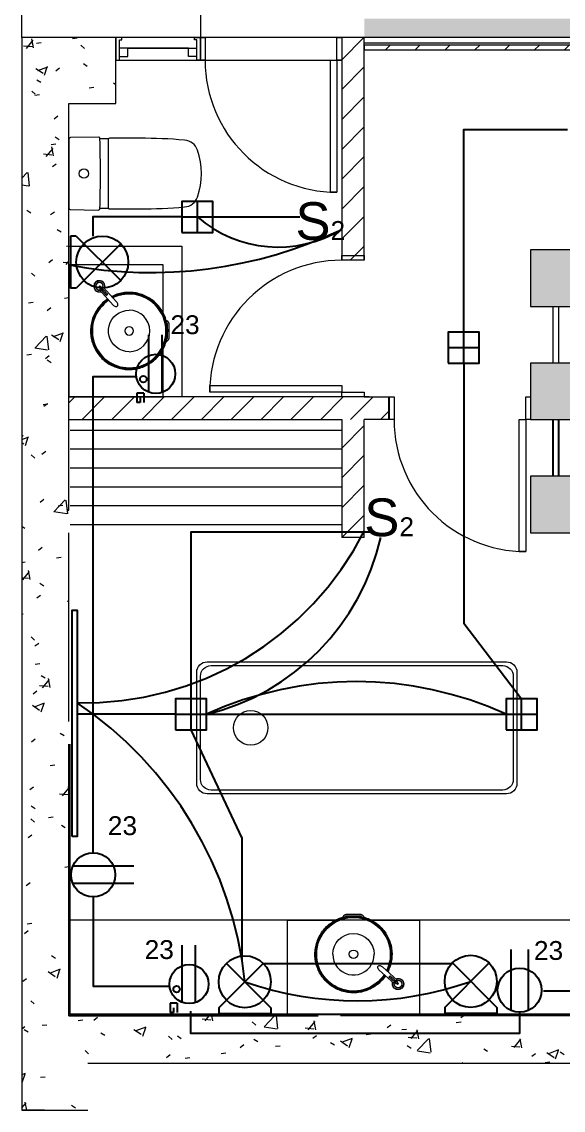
# Model space of a CAD drawing. Header units: inches. Extents: x 131 to 82119, y 71 to 16923.
# Drawn here: x 175.88 to 178.75, y 149.48 to 155.25 of the extents above; entities that cross this region are included whole.
import ezdxf
from ezdxf.enums import TextEntityAlignment as Align

# ---------------------------------------------------------------- set-up
doc = ezdxf.new("R2010")
doc.units = ezdxf.units.IN
doc.header["$MEASUREMENT"] = 0
doc.linetypes.add('HIDDEN', pattern=[9.525, 6.35, -3.175])
for name, color, linetype, lineweight in [('A-COLS-____-OTLN', 52, 'Continuous', 18), ('A-DOOR-____-MCUT', 31, 'Continuous', 18), ('A-DOOR-____-OTLN', 31, 'Continuous', 18), ('A-DOOR-FRAM-MCUT', 31, 'Continuous', 18), ('A-FLOR-____-PATT', 8, 'Continuous', 18), ('A-GLAZ-____-MCUT', 151, 'Continuous', 18), ('A-GLAZ-____-OTLN', 151, 'Continuous', 18), ('A-GLAZ-CURT-MCUT', 52, 'Continuous', 18), ('A-GLAZ-CURT-OTLN', 52, 'Continuous', 18), ('A-GLAZ-CWMG-OTLN', 51, 'Continuous', 18), ('A-WALL-____-MCUT', 113, 'Continuous', 18), ('A-WALL-____-OTLN', 113, 'Continuous', 18), ('A-WALL-____-PATT', 111, 'Continuous', 18), ('DUCTO-PARED O TECHO', 7, 'Continuous', 25), ('I-FURN-____-OTLN', 30, 'Continuous', 18), ('P-SANR-FIXT-OTLN', 6, 'Continuous', 18), ('Q-CASE-____-OTLN', 31, 'Continuous', 18), ('SIMBOLOGIA', 150, 'Continuous', 25)]:
    doc.layers.add(name, color=color, linetype=linetype, lineweight=lineweight)
for name, color, linetype in [('BLOQUES TOMAS Y LUCES', 140, 'Continuous'), ('INTERRUPTORES', 6, 'Continuous'), ('LAMPARAS', 20, 'Continuous'), ('LUCES Y TOMAS', 5, 'Continuous'), ('Retorno', 5, 'HIDDEN')]:
    doc.layers.add(name, color=color, linetype=linetype)
doc.styles.get("Standard").update_dxf_attribs({"font": 'arial.ttf'})
pattern_1 = [(50, (192.4177, 155.93026), (0.546432, -0.047308), [0.057, -0.629]), (355, (192.4177, 155.93026), (-0.105429, 0.57337), [0.046, -0.503]), (100.451, (192.4637, 155.92626), (0.440955, 0.525708), [0.049, -0.534]), (46.184, (192.4177, 156.08226), (0.813123, -0.12606), [0.086, -0.943]), (96.636, (192.4857, 156.07226), (0.711995, 0.742252), [0.073, -0.801]), (351.184, (192.4177, 156.08226), (0.71223, 0.742616), [0.069, -0.754]), (21, (192.4937, 156.04426), (0.454985, -0.306292), [0.057, -0.629]), (326, (192.4937, 156.04426), (0.185766, 0.552594), [0.046, -0.503]), (71.451, (192.5317, 156.01926), (0.640536, 0.246016), [0.049, -0.534]), (37.5, (192.4177, 155.93026), (0.009206, 0.2541166), [0.025, -0.472, 0.025, -0.485, -0.505]), (37.5, (192.4177, 155.93026), (0.009206, 0.2541166), [-1.007, 0.025, -0.48]), (7.5, (192.4177, 155.93026), (0.2004608, 0.3007382), [0.025, -0.266, 0.025, -0.46, -0.192]), (7.5, (192.4177, 155.93026), (0.2004608, 0.3007382), [-0.776, 0.025, -0.167]), (327.5, (192.2477, 155.93026), (0.406483, -0.0170776), [0.025, -0.165, 0.025, -0.569, -0.789]), (327.5, (192.2477, 155.93026), (0.406483, -0.0170776), [-0.785, 0.025, -0.764]), (317.5, (192.1717, 155.93026), (0.443999, 0.076008), [0.025, -0.223, 0.025, -0.37, -0.56]), (317.5, (192.1717, 155.93026), (0.443999, 0.076008), [-0.642, 0.025, -0.535])]
pattern_2 = [(45, (192.4177, 155.93026), (-0.07919596, 0.07919596), [])]

# ---------------------------------------------------------------- blocks, each defined once
blk = doc.blocks.new('System Panel - Glazed-1647456-ARQ-SS')
at = {"layer": 'A-GLAZ-CURT-OTLN'}
h = blk.add_hatch(dxfattribs=at)
h.set_pattern_fill('FP_7', color=8, style=0, pattern_type=2)
h.set_pattern_definition([(45, (14.143, 0.781), (-0.079196, 0.079196), [])])
h.paths.add_polyline_path([(0.7175, -0.0495), (0.7175, -0.0245), (-0.7175, -0.0245), (-0.7175, -0.0495), (0.5653, -0.0495)], flags=0)
at = {"layer": 'A-GLAZ-CURT-MCUT'}
for p, q in [((0.7175, -0.0245), (-0.7175, -0.0245)), ((-0.7175, -0.0245), (-0.7175, -0.0495)), ((-0.7175, -0.0495), (0.7175, -0.0495)), ((0.7175, -0.0495), (0.7175, -0.0245))]:
    blk.add_line(p, q, dxfattribs=at)
blk = doc.blocks.new('Rectangular Mullion - 30mm Square-1647448-ARQ-SS')
at = {"layer": 'A-GLAZ-CWMG-OTLN'}
for p, q in [((-13.4255, -0.7662), (-14.8306, -0.7662)), ((-13.4255, -0.7962), (-14.8306, -0.7962))]:
    blk.add_line(p, q, dxfattribs=at)
blk = doc.blocks.new('M_Rectangular Column - Columna Arquitectonica 0_24 x 0_30-1649937-ARQ-P2')
at = {"layer": 'A-COLS-____-OTLN'}
blk.add_hatch(color=256, dxfattribs=at).paths.add_polyline_path([(-0.15, -0.12), (0.15, -0.12), (0.15, 0.12), (-0.15, 0.12)], flags=0)
for p, q in [((0.15, 0.12), (-0.15, 0.12)), ((-0.15, 0.12), (-0.15, -0.12)), ((0.15, -0.12), (0.15, 0.12)), ((-0.15, -0.12), (0.15, -0.12))]:
    blk.add_line(p, q, dxfattribs=at)
blk = doc.blocks.new('Puertas Revit Lisas - 0_75  x 2_70-1759836-ARQ-SS')
at = {"layer": 'A-DOOR-____-MCUT'}
for p, q in [((0.315, -0.056825), (0.35, -0.056825)), ((0.315, -0.756825), (0.315, -0.056825)), ((0.35, -0.056825), (0.35, -0.756825)), ((0.35, -0.756825), (0.315, -0.756825))]:
    blk.add_line(p, q, dxfattribs=at)
at = {"layer": 'A-DOOR-____-OTLN'}
blk.add_arc((0.35, -0.056825), 0.7, 180, 270, dxfattribs=at)
at = {"layer": 'A-DOOR-FRAM-MCUT'}
for p, q in [((-0.375, 0.063175), (-0.35, 0.063175)), ((-0.375, -0.056825), (-0.375, 0.063175)), ((-0.35, 0.063175), (-0.35, -0.056825)), ((0.35, 0.063175), (0.375, 0.063175)), ((0.35, -0.056825), (0.35, 0.063175)), ((0.375, 0.063175), (0.375, -0.056825)), ((-0.35, -0.056825), (-0.375, -0.056825)), ((0.375, -0.056825), (0.35, -0.056825))]:
    blk.add_line(p, q, dxfattribs=at)
blk = doc.blocks.new('Single_Sink_Vanity_15616 - 500x700mm-1458960-ARQ-SS')
at = {"layer": 'P-SANR-FIXT-OTLN'}
for p, q in [((-0.0961, 0.25), (-0.35, 0.25)), ((-0.35, 0.25), (-0.35, -0.25)), ((0.035, 0.2825), (-0.035, 0.2825)), ((-0.035, 0.2725), (-0.017, 0.2725)), ((0.017, 0.2725), (0.035, 0.2725)), ((0.35, 0.25), (0.0961, 0.25)), ((0.35, -0.25), (0.35, 0.25)), ((-0.154, 0.0036), (-0.2324, -0.067)), ((-0.1953, -0.0448), (-0.2395, -0.0846)), ((-0.2339, -0.0907), (-0.1898, -0.051)), ((-0.2157, -0.0856), (-0.1373, -0.015)), ((-0.2568, -0.0957), (-0.2626, -0.1009)), ((-0.2533, -0.1112), (-0.2475, -0.106)), ((-0.2339, -0.0907), (-0.2395, -0.0846)), ((-0.35, -0.25), (0.35, -0.25))]:
    blk.add_line(p, q, dxfattribs=at)
at = {"layer": 'P-SANR-FIXT-OTLN', "flags": 128}
for points in [[(0.2047, 0.07), (0.2045, 0.0782), (0.204, 0.0864), (0.2032, 0.0945), (0.202, 0.1026), (0.2006, 0.1107), (0.1988, 0.1186), (0.1967, 0.1266), (0.1943, 0.1344), (0.1915, 0.1421), (0.1885, 0.1497), (0.1852, 0.1572), (0.1815, 0.1645), (0.1776, 0.1717), (0.1734, 0.1787), (0.1689, 0.1856), (0.1641, 0.1922), (0.1591, 0.1987), (0.1539, 0.2049), (0.1483, 0.211), (0.1426, 0.2168), (0.1366, 0.2224), (0.1304, 0.2277), (0.124, 0.2328), (0.1174, 0.2376), (0.1106, 0.2422), (0.1036, 0.2465), (0.0965, 0.2505), (0.0892, 0.2542), (0.0817, 0.2576), (0.0742, 0.2607), (0.0665, 0.2636), (0.0587, 0.2661), (0.0508, 0.2682), (0.0428, 0.2701), (0.0348, 0.2717), (0.0267, 0.2729), (0.0186, 0.2738), (0.0104, 0.2744), (0.0022, 0.2746), (-0.006, 0.2746), (-0.0142, 0.2742), (-0.0223, 0.2734), (-0.0304, 0.2724), (-0.0385, 0.271), (-0.0465, 0.2693), (-0.0544, 0.2673), (-0.0623, 0.2649), (-0.07, 0.2623), (-0.0777, 0.2593), (-0.0852, 0.2561), (-0.0925, 0.2525), (-0.0998, 0.2487), (-0.1068, 0.2446), (-0.1137, 0.2401), (-0.1204, 0.2355), (-0.127, 0.2305), (-0.1333, 0.2253), (-0.1394, 0.2199), (-0.1453, 0.2142), (-0.1509, 0.2082), (-0.1563, 0.2021), (-0.1615, 0.1957), (-0.1664, 0.1892), (-0.171, 0.1824), (-0.1754, 0.1755), (-0.1794, 0.1684), (-0.1832, 0.1611), (-0.1867, 0.1537), (-0.1899, 0.1462), (-0.1928, 0.1386), (-0.1954, 0.1308), (-0.1977, 0.1229), (-0.1996, 0.115), (-0.2013, 0.107), (-0.2026, 0.0989), (-0.2036, 0.0908), (-0.2043, 0.0826), (-0.2046, 0.0744), (-0.2047, 0.07)], [(0.1997, 0.07), (0.1995, 0.078), (0.199, 0.086), (0.1982, 0.0939), (0.1971, 0.1018), (0.1957, 0.1097), (0.1939, 0.1175), (0.1919, 0.1252), (0.1895, 0.1328), (0.1869, 0.1403), (0.1839, 0.1477), (0.1806, 0.155), (0.1771, 0.1622), (0.1733, 0.1692), (0.1692, 0.1761), (0.1648, 0.1827), (0.1601, 0.1892), (0.1552, 0.1955), (0.1501, 0.2016), (0.1447, 0.2075), (0.1391, 0.2132), (0.1333, 0.2187), (0.1272, 0.2239), (0.121, 0.2288), (0.1145, 0.2336), (0.1079, 0.238), (0.1011, 0.2422), (0.0941, 0.2461), (0.087, 0.2497), (0.0797, 0.253), (0.0723, 0.2561), (0.0648, 0.2588), (0.0572, 0.2613), (0.0495, 0.2634), (0.0418, 0.2652), (0.0339, 0.2667), (0.026, 0.2679), (0.0181, 0.2688), (0.0101, 0.2694), (0.0022, 0.2696), (-0.0058, 0.2696), (-0.0138, 0.2692), (-0.0218, 0.2685), (-0.0297, 0.2674), (-0.0375, 0.2661), (-0.0454, 0.2644), (-0.0531, 0.2625), (-0.0608, 0.2602), (-0.0683, 0.2576), (-0.0758, 0.2547), (-0.0831, 0.2515), (-0.0903, 0.2481), (-0.0973, 0.2443), (-0.1042, 0.2403), (-0.1109, 0.236), (-0.1175, 0.2314), (-0.1239, 0.2266), (-0.13, 0.2215), (-0.136, 0.2162), (-0.1417, 0.2106), (-0.1472, 0.2049), (-0.1525, 0.1989), (-0.1575, 0.1927), (-0.1623, 0.1863), (-0.1668, 0.1797), (-0.1711, 0.1729), (-0.1751, 0.166), (-0.1788, 0.1589), (-0.1822, 0.1517), (-0.1853, 0.1443), (-0.1881, 0.1369), (-0.1906, 0.1293), (-0.1929, 0.1216), (-0.1948, 0.1139), (-0.1964, 0.1061), (-0.1977, 0.0982), (-0.1986, 0.0902), (-0.1993, 0.0823), (-0.1996, 0.0743), (-0.1997, 0.07)], [(-0.035, 0.2825), (-0.0358, 0.2825), (-0.0366, 0.2824), (-0.0374, 0.2824), (-0.0382, 0.2822), (-0.039, 0.2821), (-0.0398, 0.2819), (-0.0405, 0.2817), (-0.0413, 0.2815), (-0.042, 0.2812), (-0.0428, 0.2809), (-0.0435, 0.2806), (-0.0442, 0.2802), (-0.0449, 0.2799), (-0.0456, 0.2794), (-0.0463, 0.279), (-0.0469, 0.2785), (-0.0476, 0.2781), (-0.0482, 0.2775), (-0.0488, 0.277), (-0.0493, 0.2764), (-0.0499, 0.2758), (-0.0504, 0.2752), (-0.0509, 0.2746), (-0.0514, 0.274), (-0.0518, 0.2733), (-0.0522, 0.2726), (-0.0526, 0.2719), (-0.053, 0.2712), (-0.0533, 0.2705), (-0.0536, 0.2697), (-0.0539, 0.269), (-0.0542, 0.2682), (-0.0544, 0.2675), (-0.0546, 0.2667)], [(-0.0493, 0.2764), (-0.0499, 0.2758), (-0.0504, 0.2752), (-0.0509, 0.2746), (-0.0514, 0.274), (-0.0518, 0.2733), (-0.0522, 0.2726), (-0.0526, 0.2719), (-0.053, 0.2712), (-0.0533, 0.2705), (-0.0536, 0.2697), (-0.0539, 0.269), (-0.0542, 0.2682), (-0.0544, 0.2675), (-0.0546, 0.2667)], [(-0.035, 0.2825), (-0.0358, 0.2825), (-0.0366, 0.2824), (-0.0374, 0.2824), (-0.0382, 0.2822), (-0.039, 0.2821), (-0.0398, 0.2819), (-0.0405, 0.2817), (-0.0413, 0.2815), (-0.042, 0.2812), (-0.0428, 0.2809), (-0.0435, 0.2806), (-0.0442, 0.2802), (-0.0449, 0.2799), (-0.0456, 0.2794), (-0.0463, 0.279), (-0.0469, 0.2785), (-0.0476, 0.2781), (-0.0482, 0.2775), (-0.0488, 0.277)], [(-0.042, 0.2697), (-0.0417, 0.2699), (-0.0414, 0.2702), (-0.0411, 0.2705), (-0.0407, 0.2707), (-0.0404, 0.2709), (-0.0401, 0.2711), (-0.0397, 0.2713), (-0.0394, 0.2715), (-0.039, 0.2717), (-0.0386, 0.2718), (-0.0382, 0.272), (-0.0379, 0.2721), (-0.0375, 0.2722), (-0.0371, 0.2723), (-0.0367, 0.2724), (-0.0363, 0.2724), (-0.0359, 0.2725), (-0.0355, 0.2725), (-0.0351, 0.2725), (-0.035, 0.2725)], [(0.0489, 0.2768), (0.0483, 0.2774), (0.0477, 0.2779), (0.0471, 0.2784), (0.0465, 0.2789), (0.0458, 0.2793), (0.0451, 0.2797), (0.0444, 0.2801), (0.0437, 0.2805), (0.043, 0.2808), (0.0422, 0.2811), (0.0415, 0.2814), (0.0407, 0.2817), (0.04, 0.2819), (0.0392, 0.2821), (0.0384, 0.2822), (0.0376, 0.2823), (0.0368, 0.2824), (0.036, 0.2825), (0.0352, 0.2825), (0.035, 0.2825)], [(0.0546, 0.2665), (0.0544, 0.2673), (0.0542, 0.268), (0.054, 0.2688), (0.0537, 0.2695), (0.0534, 0.2703), (0.0531, 0.271), (0.0527, 0.2717), (0.0524, 0.2724), (0.0519, 0.2731), (0.0515, 0.2738), (0.051, 0.2744), (0.0506, 0.2751), (0.05, 0.2757), (0.0495, 0.2763), (0.0489, 0.2768), (0.0483, 0.2774), (0.0477, 0.2779), (0.0471, 0.2784), (0.0465, 0.2789), (0.0458, 0.2793), (0.0451, 0.2797), (0.0444, 0.2801), (0.0437, 0.2805), (0.043, 0.2808), (0.0422, 0.2811), (0.0415, 0.2814), (0.0407, 0.2817), (0.04, 0.2819), (0.0392, 0.2821), (0.0384, 0.2822), (0.0376, 0.2823), (0.0368, 0.2824), (0.036, 0.2825), (0.0352, 0.2825), (0.035, 0.2825)], [(0.035, 0.2725), (0.0354, 0.2725), (0.0358, 0.2725), (0.0362, 0.2724), (0.0366, 0.2724), (0.037, 0.2723), (0.0374, 0.2722), (0.0378, 0.2721), (0.0381, 0.272), (0.0385, 0.2719), (0.0389, 0.2717), (0.0393, 0.2715), (0.0396, 0.2714), (0.04, 0.2712), (0.0403, 0.271), (0.0406, 0.2708), (0.041, 0.2705), (0.0413, 0.2703), (0.0416, 0.27), (0.0419, 0.2697), (0.0422, 0.2695)], [(0.0546, 0.2665), (0.0544, 0.2673), (0.0542, 0.268), (0.054, 0.2688), (0.0537, 0.2695), (0.0534, 0.2703), (0.0531, 0.271), (0.0527, 0.2717), (0.0524, 0.2724), (0.0519, 0.2731), (0.0515, 0.2738), (0.051, 0.2744), (0.0506, 0.2751), (0.05, 0.2757), (0.0495, 0.2763)], [(-0.2047, 0.07), (-0.2045, 0.0618), (-0.204, 0.0536), (-0.2032, 0.0455), (-0.202, 0.0374), (-0.2006, 0.0293), (-0.1988, 0.0214), (-0.1967, 0.0134), (-0.1943, 0.0056), (-0.1915, -0.0021), (-0.1885, -0.0097), (-0.1852, -0.0172), (-0.1825, -0.0224)], [(-0.1997, 0.07), (-0.1995, 0.062), (-0.199, 0.054), (-0.1982, 0.0461), (-0.1971, 0.0382), (-0.1957, 0.0303), (-0.1939, 0.0225), (-0.1919, 0.0148), (-0.1895, 0.0072), (-0.1869, -0.0003), (-0.1839, -0.0077), (-0.1806, -0.015), (-0.1787, -0.019)], [(-0.1699, -0.044), (-0.1689, -0.0456), (-0.1641, -0.0522), (-0.1591, -0.0587), (-0.1539, -0.0649), (-0.1483, -0.071), (-0.1426, -0.0768), (-0.1366, -0.0824), (-0.1304, -0.0877), (-0.124, -0.0928), (-0.1174, -0.0976), (-0.1106, -0.1022), (-0.1036, -0.1065), (-0.0965, -0.1105), (-0.0892, -0.1142), (-0.0817, -0.1176), (-0.0742, -0.1207), (-0.0665, -0.1236), (-0.0587, -0.1261), (-0.0508, -0.1282), (-0.0428, -0.1301), (-0.0348, -0.1317), (-0.0267, -0.1329), (-0.0186, -0.1338), (-0.0104, -0.1344), (-0.0022, -0.1346), (0.006, -0.1346), (0.0142, -0.1342), (0.0223, -0.1334), (0.0304, -0.1324), (0.0385, -0.131), (0.0465, -0.1293), (0.0544, -0.1273), (0.0623, -0.1249), (0.07, -0.1223), (0.0777, -0.1193), (0.0852, -0.1161), (0.0925, -0.1125), (0.0998, -0.1087), (0.1068, -0.1046), (0.1137, -0.1001), (0.1204, -0.0955), (0.127, -0.0905), (0.1333, -0.0853), (0.1394, -0.0799), (0.1453, -0.0742), (0.1509, -0.0682), (0.1563, -0.0621), (0.1615, -0.0557), (0.1664, -0.0492), (0.171, -0.0424), (0.1754, -0.0355), (0.1794, -0.0284), (0.1832, -0.0211), (0.1867, -0.0137), (0.1899, -0.0062), (0.1928, 0.0014), (0.1954, 0.0092), (0.1977, 0.0171), (0.1996, 0.025), (0.2013, 0.033), (0.2026, 0.0411), (0.2036, 0.0492), (0.2043, 0.0574), (0.2046, 0.0656), (0.2047, 0.07)], [(-0.1662, -0.0406), (-0.1648, -0.0427), (-0.1601, -0.0492), (-0.1552, -0.0555), (-0.1501, -0.0616), (-0.1447, -0.0675), (-0.1391, -0.0732), (-0.1333, -0.0787), (-0.1272, -0.0839), (-0.121, -0.0888), (-0.1145, -0.0936), (-0.1079, -0.098), (-0.1011, -0.1022), (-0.0941, -0.1061), (-0.087, -0.1097), (-0.0797, -0.113), (-0.0723, -0.1161), (-0.0648, -0.1188), (-0.0572, -0.1213), (-0.0495, -0.1234), (-0.0418, -0.1252), (-0.0339, -0.1267), (-0.026, -0.1279), (-0.0181, -0.1288), (-0.0101, -0.1294), (-0.0022, -0.1296), (0.0058, -0.1296), (0.0138, -0.1292), (0.0218, -0.1285), (0.0297, -0.1274), (0.0375, -0.1261), (0.0454, -0.1244), (0.0531, -0.1225), (0.0608, -0.1202), (0.0683, -0.1176), (0.0758, -0.1147), (0.0831, -0.1115), (0.0903, -0.1081), (0.0973, -0.1043), (0.1042, -0.1003), (0.1109, -0.096), (0.1175, -0.0914), (0.1239, -0.0866), (0.13, -0.0815), (0.136, -0.0762), (0.1417, -0.0706), (0.1472, -0.0649), (0.1525, -0.0589), (0.1575, -0.0527), (0.1623, -0.0463), (0.1668, -0.0397), (0.1711, -0.0329), (0.1751, -0.026), (0.1788, -0.0189), (0.1822, -0.0117), (0.1853, -0.0043), (0.1881, 0.0031), (0.1906, 0.0107), (0.1929, 0.0184), (0.1948, 0.0261), (0.1964, 0.0339), (0.1977, 0.0418), (0.1986, 0.0498), (0.1993, 0.0577), (0.1996, 0.0657), (0.1997, 0.07)], [(0.1099, 0.07), (0.1084, 0.0519), (0.1039, 0.0343), (0.0966, 0.0177), (0.0867, 0.0025), (0.0744, -0.0108), (0.0601, -0.022), (0.0441, -0.0306), (0.027, -0.0365), (0.0091, -0.0395), (-0.0091, -0.0395), (-0.027, -0.0365), (-0.0441, -0.0306), (-0.0601, -0.022), (-0.0744, -0.0108), (-0.0867, 0.0025), (-0.0966, 0.0177), (-0.1039, 0.0343), (-0.1084, 0.0519), (-0.11, 0.07)], [(-0.1314, 0.0071), (-0.1333, 0.0087), (-0.1357, 0.0097), (-0.1385, 0.0101), (-0.1415, 0.0099), (-0.1447, 0.0092), (-0.1479, 0.0078), (-0.1511, 0.0059), (-0.154, 0.0036)], [(-0.1373, -0.015), (-0.1346, -0.0123), (-0.1325, -0.0094), (-0.1308, -0.0063), (-0.1297, -0.0032), (-0.1292, -0.0002), (-0.1293, 0.0026), (-0.1301, 0.0051), (-0.1314, 0.0071)], [(-0.1898, -0.051), (-0.1904, -0.0494), (-0.1912, -0.0479), (-0.1924, -0.0466), (-0.1937, -0.0456), (-0.1953, -0.0448)], [(-0.2256, -0.0609), (-0.2266, -0.0605), (-0.2276, -0.0602), (-0.2288, -0.0598), (-0.2299, -0.0595), (-0.231, -0.0593), (-0.2321, -0.0591), (-0.2333, -0.0589), (-0.2344, -0.0588), (-0.2356, -0.0587), (-0.2368, -0.0587), (-0.2379, -0.0587), (-0.2391, -0.0588), (-0.2402, -0.0589), (-0.2414, -0.0591), (-0.2425, -0.0593), (-0.2436, -0.0596), (-0.2448, -0.0599), (-0.2459, -0.0602), (-0.247, -0.0606), (-0.248, -0.061), (-0.2491, -0.0615), (-0.2501, -0.062), (-0.2512, -0.0626), (-0.2521, -0.0632), (-0.2531, -0.0638), (-0.2541, -0.0645), (-0.255, -0.0652), (-0.2559, -0.0659), (-0.2567, -0.0667), (-0.2575, -0.0675), (-0.2583, -0.0684), (-0.2591, -0.0693), (-0.2598, -0.0702), (-0.2605, -0.0711), (-0.2611, -0.0721), (-0.2617, -0.0731), (-0.2623, -0.0741), (-0.2628, -0.0751), (-0.2633, -0.0762), (-0.2637, -0.0772), (-0.2641, -0.0783), (-0.2645, -0.0794), (-0.2648, -0.0805), (-0.265, -0.0817), (-0.2653, -0.0828), (-0.2654, -0.084), (-0.2656, -0.0851), (-0.2656, -0.0863), (-0.2657, -0.0874), (-0.2657, -0.0886), (-0.2656, -0.0897), (-0.2655, -0.0909), (-0.2653, -0.092), (-0.2651, -0.0932), (-0.2649, -0.0943), (-0.2646, -0.0954), (-0.2643, -0.0966), (-0.2639, -0.0976), (-0.2635, -0.0987), (-0.263, -0.0998), (-0.2625, -0.1008)], [(-0.2245, -0.0712), (-0.2252, -0.0708), (-0.2259, -0.0703), (-0.2266, -0.0699), (-0.2273, -0.0695), (-0.228, -0.0692), (-0.2288, -0.0688), (-0.2295, -0.0685), (-0.2303, -0.0683), (-0.2311, -0.068), (-0.2319, -0.0678), (-0.2327, -0.0676), (-0.2335, -0.0675), (-0.2343, -0.0674), (-0.2351, -0.0673), (-0.2359, -0.0672), (-0.2367, -0.0672), (-0.2376, -0.0672), (-0.2384, -0.0673), (-0.2392, -0.0674), (-0.24, -0.0675), (-0.2408, -0.0676), (-0.2416, -0.0678), (-0.2424, -0.068), (-0.2432, -0.0683), (-0.2439, -0.0686), (-0.2447, -0.0689), (-0.2455, -0.0692), (-0.2462, -0.0696), (-0.2469, -0.07), (-0.2476, -0.0704), (-0.2483, -0.0708), (-0.2489, -0.0713), (-0.2496, -0.0718), (-0.2502, -0.0723), (-0.2508, -0.0729), (-0.2514, -0.0735), (-0.252, -0.0741), (-0.2525, -0.0747), (-0.253, -0.0753), (-0.2535, -0.076), (-0.2539, -0.0767), (-0.2544, -0.0774), (-0.2548, -0.0781), (-0.2551, -0.0788), (-0.2555, -0.0796), (-0.2558, -0.0803), (-0.2561, -0.0811), (-0.2563, -0.0819), (-0.2565, -0.0826), (-0.2567, -0.0834), (-0.2569, -0.0842), (-0.257, -0.0851), (-0.2571, -0.0859), (-0.2571, -0.0867), (-0.2571, -0.0875), (-0.2571, -0.0883), (-0.2571, -0.0891), (-0.257, -0.0899), (-0.2569, -0.0908), (-0.2568, -0.0916)], [(-0.2249, -0.0716), (-0.2255, -0.0711), (-0.2262, -0.0707), (-0.2269, -0.0703), (-0.2276, -0.0699), (-0.2283, -0.0695), (-0.2291, -0.0692), (-0.2298, -0.0689), (-0.2306, -0.0686), (-0.2313, -0.0684), (-0.2321, -0.0682), (-0.2329, -0.068), (-0.2337, -0.0679), (-0.2345, -0.0678), (-0.2353, -0.0677), (-0.2361, -0.0676), (-0.2369, -0.0676), (-0.2377, -0.0676), (-0.2385, -0.0677), (-0.2393, -0.0678), (-0.2401, -0.0679), (-0.2409, -0.068), (-0.2417, -0.0682), (-0.2425, -0.0684), (-0.2433, -0.0687), (-0.244, -0.0689), (-0.2448, -0.0692), (-0.2455, -0.0696), (-0.2463, -0.0699), (-0.247, -0.0703), (-0.2477, -0.0707), (-0.2483, -0.0712), (-0.249, -0.0717), (-0.2496, -0.0722), (-0.2502, -0.0727), (-0.2508, -0.0732), (-0.2514, -0.0738), (-0.252, -0.0744), (-0.2525, -0.075), (-0.253, -0.0756), (-0.2535, -0.0763), (-0.2539, -0.077), (-0.2543, -0.0776), (-0.2547, -0.0784), (-0.2551, -0.0791), (-0.2554, -0.0798), (-0.2557, -0.0806), (-0.256, -0.0813), (-0.2563, -0.0821), (-0.2565, -0.0829), (-0.2567, -0.0837), (-0.2568, -0.0844), (-0.2569, -0.0852), (-0.257, -0.0861), (-0.2571, -0.0869), (-0.2571, -0.0877), (-0.2571, -0.0885), (-0.257, -0.0893), (-0.257, -0.0901), (-0.2569, -0.0909), (-0.2567, -0.0917), (-0.2566, -0.0925), (-0.2564, -0.0933), (-0.2561, -0.094), (-0.2559, -0.0948), (-0.2556, -0.0956), (-0.2552, -0.0963), (-0.2549, -0.097), (-0.2545, -0.0977), (-0.2541, -0.0984), (-0.2537, -0.0991), (-0.2532, -0.0998), (-0.2527, -0.1004), (-0.2522, -0.101), (-0.2519, -0.1014)], [(-0.2562, -0.0939), (-0.2559, -0.0947), (-0.2556, -0.0955), (-0.2553, -0.0962), (-0.2549, -0.097), (-0.2545, -0.0977), (-0.2541, -0.0984), (-0.2537, -0.0991), (-0.2532, -0.0997), (-0.2527, -0.1004), (-0.2522, -0.101), (-0.2519, -0.1014)], [(-0.253, -0.1116), (-0.252, -0.1123), (-0.251, -0.1128), (-0.25, -0.1134), (-0.249, -0.1139), (-0.2479, -0.1144), (-0.2468, -0.1148), (-0.2458, -0.1152), (-0.2446, -0.1155), (-0.2435, -0.1158), (-0.2424, -0.1161), (-0.2413, -0.1163), (-0.2401, -0.1164), (-0.239, -0.1166), (-0.2378, -0.1166), (-0.2366, -0.1166), (-0.2355, -0.1166), (-0.2343, -0.1165), (-0.2332, -0.1164), (-0.232, -0.1163), (-0.2309, -0.1161), (-0.2298, -0.1158), (-0.2286, -0.1155), (-0.2275, -0.1152), (-0.2264, -0.1148), (-0.2254, -0.1143), (-0.2243, -0.1139), (-0.2233, -0.1133), (-0.2222, -0.1128), (-0.2213, -0.1122), (-0.2203, -0.1115), (-0.2193, -0.1109), (-0.2184, -0.1102), (-0.2175, -0.1094), (-0.2167, -0.1086), (-0.2159, -0.1078), (-0.2151, -0.107), (-0.2143, -0.1061), (-0.2136, -0.1052), (-0.2129, -0.1042), (-0.2123, -0.1033), (-0.2117, -0.1023), (-0.2111, -0.1013), (-0.2106, -0.1002), (-0.2101, -0.0992), (-0.2097, -0.0981), (-0.2093, -0.097), (-0.2089, -0.0959), (-0.2086, -0.0948), (-0.2084, -0.0937), (-0.2081, -0.0925), (-0.208, -0.0914), (-0.2078, -0.0902), (-0.2078, -0.0891), (-0.2077, -0.0879), (-0.2077, -0.0868), (-0.2078, -0.0856), (-0.2079, -0.0845), (-0.2081, -0.0833), (-0.2083, -0.0822), (-0.2085, -0.081), (-0.2088, -0.0799)], [(-0.2519, -0.1014), (-0.2513, -0.102), (-0.2508, -0.1025), (-0.2502, -0.1031), (-0.2496, -0.1036), (-0.2489, -0.1041), (-0.2483, -0.1045), (-0.2476, -0.105), (-0.2469, -0.1054), (-0.2462, -0.1058), (-0.2454, -0.1061), (-0.2447, -0.1065), (-0.244, -0.1068), (-0.2432, -0.107), (-0.2424, -0.1073), (-0.2416, -0.1075), (-0.2409, -0.1077), (-0.2401, -0.1078), (-0.2393, -0.1079), (-0.2385, -0.108), (-0.2376, -0.108), (-0.2368, -0.108), (-0.236, -0.108), (-0.2352, -0.108), (-0.2344, -0.1079), (-0.2336, -0.1078), (-0.2328, -0.1076), (-0.232, -0.1075), (-0.2313, -0.1072), (-0.2305, -0.107), (-0.2297, -0.1067), (-0.229, -0.1064), (-0.2282, -0.1061), (-0.2275, -0.1057), (-0.2268, -0.1054), (-0.2261, -0.1049), (-0.2254, -0.1045), (-0.2248, -0.104), (-0.2241, -0.1035), (-0.2235, -0.103), (-0.2229, -0.1025), (-0.2224, -0.1019), (-0.2218, -0.1013), (-0.2213, -0.1007), (-0.2208, -0.1), (-0.2203, -0.0994), (-0.2199, -0.0987), (-0.2194, -0.098), (-0.219, -0.0973), (-0.2187, -0.0966), (-0.2183, -0.0959), (-0.218, -0.0951), (-0.2178, -0.0944), (-0.2175, -0.0936), (-0.2173, -0.0928), (-0.2171, -0.092), (-0.217, -0.0912), (-0.2168, -0.0904), (-0.2168, -0.0896), (-0.2167, -0.0888), (-0.2167, -0.088), (-0.2167, -0.0872), (-0.2167, -0.0864), (-0.2168, -0.0856), (-0.2169, -0.0848), (-0.217, -0.084), (-0.2172, -0.0832), (-0.2174, -0.0824), (-0.2176, -0.0816), (-0.2179, -0.0809), (-0.2182, -0.0801), (-0.2185, -0.0794), (-0.2189, -0.0787), (-0.2193, -0.0779)], [(-0.2519, -0.1014), (-0.2513, -0.102), (-0.2508, -0.1025), (-0.2501, -0.1031), (-0.2495, -0.1036), (-0.2489, -0.1041), (-0.2482, -0.1046), (-0.2475, -0.105), (-0.2468, -0.1054), (-0.2461, -0.1058), (-0.2454, -0.1062), (-0.2446, -0.1065), (-0.2439, -0.1068), (-0.2431, -0.1071), (-0.2423, -0.1073), (-0.2415, -0.1075), (-0.2407, -0.1077), (-0.2399, -0.1079), (-0.2391, -0.108), (-0.2383, -0.1081), (-0.2375, -0.1081), (-0.2367, -0.1081), (-0.2358, -0.1081), (-0.235, -0.1081), (-0.2342, -0.108), (-0.2334, -0.1079), (-0.2326, -0.1077), (-0.2318, -0.1075), (-0.231, -0.1073), (-0.2302, -0.1071), (-0.2295, -0.1068), (-0.2287, -0.1065), (-0.2279, -0.1062), (-0.2272, -0.1058), (-0.2265, -0.1054), (-0.2258, -0.105), (-0.2251, -0.1045), (-0.2245, -0.104), (-0.2238, -0.1035)], [(-0.2326, -0.0676), (-0.2305, -0.0682), (-0.2283, -0.069), (-0.2263, -0.0701)], [(-0.2232, -0.103), (-0.2226, -0.1025), (-0.222, -0.1019), (-0.2214, -0.1013), (-0.2209, -0.1007), (-0.2204, -0.1), (-0.2199, -0.0994), (-0.2195, -0.0987), (-0.219, -0.098), (-0.2186, -0.0973), (-0.2183, -0.0965), (-0.2179, -0.0958), (-0.2176, -0.095), (-0.2173, -0.0943), (-0.2171, -0.0935), (-0.2169, -0.0927), (-0.2167, -0.0919), (-0.2165, -0.0911), (-0.2164, -0.0903), (-0.2163, -0.0895), (-0.2163, -0.0887), (-0.2163, -0.0879), (-0.2163, -0.087), (-0.2163, -0.0862), (-0.2164, -0.0854), (-0.2165, -0.0846), (-0.2166, -0.0838), (-0.2168, -0.083), (-0.217, -0.0822), (-0.2172, -0.0814), (-0.2175, -0.0806), (-0.2178, -0.0799), (-0.2181, -0.0791), (-0.2185, -0.0784), (-0.2189, -0.0777)], [(-0.2181, -0.0792), (-0.2173, -0.0813), (-0.2167, -0.0835), (-0.2163, -0.0857)]]:
    blk.add_lwpolyline(points, dxfattribs=at)
at = {"layer": 'P-SANR-FIXT-OTLN'}
for centre, radius, start, end in [((0, 0.07), 0.1953, 360, 180), ((0, 0.07), 0.2005, 50.9343, 128.81445), ((0, 0.07), 0.2005, 148.84615, 180), ((0, 0.07), 0.2005, 131.68321, 141.92308), ((0, 0.07), 0.1099, 0, 180), ((0, 0.07), 0.2005, 38.07692, 48.19349), ((0, 0.07), 0.2005, 0, 31.15385), ((0, 0.07), 0.2005, 180, 206.49338), ((0, 0.07), 0.1953, 180, 205.99732), ((0, 0.07), 0.1953, 213.416, 360), ((0, 0.07), 0.0225, 0, 180), ((0, 0.07), 0.0225, 180, 0), ((0, 0.07), 0.2005, 328.84615, 0), ((-0.2367, -0.0877), 0.03, 66.81717, 132), ((0, 0.07), 0.2005, 218.07692, 228.19349), ((0, 0.07), 0.2005, 311.68321, 321.92308), ((-0.2367, -0.0877), 0.03, 132, 312), ((-0.2621, -0.1015), 0.000762, 132.78924, 209.81313), ((-0.2367, -0.0869), 0.03, 209.81313, 234.18687), ((-0.2563, -0.0962), 0.000762, 52.30648, 132.80022), ((-0.2563, -0.0962), 0.000762, 25.47523, 132.80022), ((-0.2367, -0.0877), 0.02, 55.17539, 222), ((-0.237, -0.0872), 0.0206, 205.18966, 238.80022), ((-0.2538, -0.1106), 0.000762, 234.18687, 311.21076), ((-0.2367, -0.0877), 0.02, 222, 28.82461), ((-0.248, -0.1054), 0.000762, 311.19978, 351.54995), ((-0.248, -0.1054), 0.000762, 311.19978, 351.54995), ((-0.2317, -0.0737), 0.0015, 132, 147), ((-0.2317, -0.0737), 0.0015, 87, 132), ((-0.2317, -0.0737), 0.0015, 252, 267), ((-0.2369, -0.0878), 0.0157, 58.78686, 68.9188), ((-0.2317, -0.0737), 0.0015, 297, 312), ((-0.2317, -0.0737), 0.0015, 312, 57), ((-0.2223, -0.0842), 0.0015, 177, 192), ((-0.2223, -0.0842), 0.0015, 132, 147), ((-0.2223, -0.0842), 0.0015, 27, 132), ((-0.2369, -0.0878), 0.0157, 17.88197, 25.21314), ((-0.2369, -0.0878), 0.0157, 8.32486, 12.66728), ((-0.2223, -0.0842), 0.0015, 312, 357), ((-0.2367, -0.0877), 0.03, 312, 17.18283), ((0, 0.07), 0.2005, 230.9343, 308.81445)]:
    blk.add_arc(centre, radius, start, end, dxfattribs=at)
for start_param, end_param in [(0, 0.226445), (5.225863, 6.283185), (3.141593, 4.198915), (2.915148, 3.141593)]:
    blk.add_ellipse((-0.224, -0.0763), major_axis=(-0.00836, 0.00929), ratio=0.224951, start_param=start_param, end_param=end_param, dxfattribs=at)
for points, knots in [([(-0.2307, -0.0748), (-0.2309, -0.075), (-0.2312, -0.0751), (-0.2316, -0.0752), (-0.2319, -0.0752), (-0.2323, -0.0751), (-0.2327, -0.0749), (-0.233, -0.0745), (-0.2332, -0.0741), (-0.2332, -0.0737), (-0.2332, -0.0734), (-0.2331, -0.0729), (-0.2329, -0.0727), (-0.2327, -0.0726)], [-1, -1, -1, -1, -0.833333, -0.791667, -0.75, -0.666667, -0.555556, -0.444444, -0.333333, -0.277778, -0.222222, -0.111111, 0, 0, 0, 0]), ([(-0.2327, -0.0726), (-0.2325, -0.0724), (-0.2322, -0.0722), (-0.2319, -0.0722), (-0.2316, -0.0722), (-0.2312, -0.0722), (-0.2308, -0.0725), (-0.2304, -0.0729), (-0.2303, -0.0733), (-0.2302, -0.0736), (-0.2302, -0.074), (-0.2304, -0.0744), (-0.2306, -0.0747), (-0.2307, -0.0748)], [-1, -1, -1, -1, -0.833333, -0.791667, -0.75, -0.666667, -0.555556, -0.444444, -0.333333, -0.277778, -0.222222, -0.111111, 0, 0, 0, 0]), ([(-0.2263, -0.0701), (-0.2264, -0.07), (-0.2266, -0.0699), (-0.227, -0.0697), (-0.2276, -0.0694), (-0.2281, -0.0691), (-0.2286, -0.0689), (-0.2291, -0.0687), (-0.2295, -0.0685), (-0.2299, -0.0684), (-0.2302, -0.0683), (-0.2305, -0.0682), (-0.2308, -0.0681), (-0.2312, -0.068), (-0.2317, -0.0678), (-0.2322, -0.0677), (-0.2325, -0.0677), (-0.2326, -0.0676)], [0.3643786, 0.3643786, 0.3643786, 0.3643786, 0.375, 0.4166667, 0.4583333, 0.5, 0.5416667, 0.5833333, 0.625, 0.6666667, 0.6875, 0.7083333, 0.75, 0.7916667, 0.8333333, 0.9166667, 1, 1, 1, 1]), ([(-0.2212, -0.0853), (-0.2214, -0.0854), (-0.2217, -0.0856), (-0.2221, -0.0857), (-0.2224, -0.0857), (-0.2228, -0.0856), (-0.2232, -0.0854), (-0.2235, -0.085), (-0.2237, -0.0845), (-0.2238, -0.084), (-0.2236, -0.0835), (-0.2234, -0.0832), (-0.2233, -0.0831)], [-1, -1, -1, -1, -0.888889, -0.777778, -0.722222, -0.666667, -0.555556, -0.444444, -0.333333, -0.222222, -0.111111, 0, 0, 0, 0]), ([(-0.2233, -0.0831), (-0.2232, -0.083), (-0.223, -0.0829), (-0.2228, -0.0828), (-0.2226, -0.0827), (-0.2224, -0.0827), (-0.2221, -0.0827), (-0.2218, -0.0827), (-0.2216, -0.0829), (-0.2213, -0.083), (-0.221, -0.0834), (-0.2208, -0.0839), (-0.2207, -0.0844), (-0.2209, -0.0849), (-0.2211, -0.0852), (-0.2212, -0.0853)], [-1, -1, -1, -1, -0.916667, -0.875, -0.833333, -0.791667, -0.75, -0.666667, -0.611111, -0.555556, -0.444444, -0.333333, -0.222222, -0.111111, 0, 0, 0, 0]), ([(-0.2163, -0.0857), (-0.2163, -0.0856), (-0.2164, -0.0853), (-0.2165, -0.0848), (-0.2165, -0.0843), (-0.2166, -0.0839), (-0.2167, -0.0835), (-0.2168, -0.083), (-0.2169, -0.0826), (-0.217, -0.0821), (-0.2172, -0.0816), (-0.2174, -0.081), (-0.2176, -0.0805), (-0.2178, -0.0799), (-0.218, -0.0795), (-0.2181, -0.0793), (-0.2181, -0.0792)], [0, 0, 0, 0, 0.0833333, 0.1666667, 0.2083333, 0.25, 0.2916667, 0.3333333, 0.375, 0.4166667, 0.4583333, 0.5, 0.5416667, 0.5833333, 0.625, 0.6354224, 0.6354224, 0.6354224, 0.6354224])]:
    blk.add_open_spline(points, degree=3, knots=knots, dxfattribs=at)
for points in [[(-0.2263, -0.0701), (-0.2257, -0.0704), (-0.2252, -0.0708), (-0.2246, -0.0712)], [(-0.219, -0.0774), (-0.2187, -0.078), (-0.2184, -0.0786), (-0.2181, -0.0792)]]:
    blk.add_open_spline(points, degree=3, dxfattribs=at)
blk = doc.blocks.new('Sanitary-Equipment_Duravit_Toilet-Close-Coupled_215609 - 215609 White Alpin-689622-ARQ-SS')
at = {"layer": 'P-SANR-FIXT-OTLN'}
for p, q in [((-0.1914, -0.0078), (-0.194, -0.1565)), ((0.1812, 0), (-0.1835, 0)), ((0.1928, -0.1587), (0.1902, -0.0088)), ((-0.1857, -0.165), (-0.1846, -0.165)), ((-0.1846, -0.165), (-0.1846, -0.21)), ((0.1834, -0.21), (0.1834, -0.165)), ((0.1834, -0.165), (0.1866, -0.165)), ((-0.1875, -0.2125), (-0.1875, -0.3771)), ((-0.1846, -0.21), (0.1834, -0.21)), ((0.1868, -0.3771), (0.1868, -0.215))]:
    blk.add_line(p, q, dxfattribs=at)
blk.add_circle((0, -0.08), 0.025, dxfattribs=at)
for centre, radius, start, end in [((-0.1835, -0.0079), 0.00793, 90, 179), ((0.1812, -0.0089), 0.00894, 1, 90), ((-0.1857, -0.1567), 0.0083, 179, 270), ((-0.0012, 5.889), 6.0568, 268.25421, 271.74579), ((0.1866, -0.1588), 0.00613, 270, 1), ((-0.1826, -0.2151), 0.00547, 111.26311, 152.32436), ((0.1814, -0.2151), 0.00547, 0.96024, 68.73689), ((2.6453, -0.3771), 2.8328, 180, 184.8004), ((-2.6459, -0.3771), 2.8328, 355.1996, 360), ((-0.0978, -0.6075), 0.08, 184.8004, 250.29722), ((0.0972, -0.6075), 0.08, 289.70278, 355.1996), ((-0.0003, -0.3352), 0.3692, 250.29722, 289.70278)]:
    blk.add_arc(centre, radius, start, end, dxfattribs=at)
blk = doc.blocks.new('TOMA')
at = {"layer": 'SIMBOLOGIA'}
for p, q in [((-0.0301, 0.2165), (-0.0301, 0.0062)), ((0.0294, 0.2165), (0.0294, 0.1463)), ((0.0294, 0.1463), (0.0294, 0.0059))]:
    blk.add_line(p, q, dxfattribs=at)
blk.add_circle((0, 0.0761), 0.0761, dxfattribs=at)
blk = doc.blocks.new('LUZAP')
at = {"layer": 'SIMBOLOGIA'}
for p, q in [((-0.09, 0.02), (0.0636, 0.1736)), ((-0.0636, 0.1736), (0.09, 0.02)), ((-0.09, 0.02), (-0.09, 0)), ((-0.09, 0), (0.09, 0)), ((0.09, 0.02), (0.09, 0))]:
    blk.add_line(p, q, dxfattribs=at)
blk.add_circle((0, 0.11), 0.09, dxfattribs=at)
blk = doc.blocks.new('TOMA GFCI')
at = {"layer": 'BLOQUES TOMAS Y LUCES'}
for p, q in [((-0.0076, 0.044), (-0.3947, 0.044)), ((-0.0084, -0.0462), (-0.3947, -0.0462)), ((-0.003, -0.0813), (0.0598, -0.0813)), ((-0.003, -0.0813), (-0.003, -0.1274)), ((-0.003, -0.1274), (0.0598, -0.1274)), ((0.0284, -0.1043), (0.0598, -0.1043)), ((0.0598, -0.1043), (0.0598, -0.1274))]:
    blk.add_line(p, q, dxfattribs=at)
for centre, radius in [((-0.1319, 0), 0.1319), ((-0.0971, -0.0838), 0.0221)]:
    blk.add_circle(centre, radius, dxfattribs=at)

msp = doc.modelspace()

# ---------------------------------------------------------------- hatches: boundary and pattern name
at = {"layer": 'A-FLOR-____-PATT'}
h = msp.add_hatch(dxfattribs=at)
h.set_pattern_fill('FP_28', color=256, style=0, pattern_type=2)
h.set_pattern_definition([(0, (192.417695, 155.93026), (0.305, 0.076), [0.025, -0.203, 0.025, -0.203, -1.219]), (0, (192.417695, 155.93026), (0.305, 0.076), [-0.457, 0.025, -0.432, 0.025, -0.203, -0.533]), (0, (192.417695, 155.93026), (0.305, 0.076), [-1.143, 0.025, -0.127, 0.025, -0.356]), (120, (192.531695, 155.96826), (-0.21831793, 0.22613775), [0.025, -0.203, 0.025, -0.203, -1.219]), (120, (192.531695, 155.96826), (-0.21831793, 0.22613775), [-0.457, 0.025, -0.432, 0.025, -0.203, -0.533]), (120, (192.531695, 155.96826), (-0.21831793, 0.22613775), [-1.143, 0.025, -0.127, 0.025, -0.356]), (240, (192.569695, 156.12126), (-0.08668207, -0.30213775), [0.025, -0.203, 0.025, -0.203, -1.219]), (240, (192.569695, 156.12126), (-0.08668207, -0.30213775), [-0.457, 0.025, -0.432, 0.025, -0.203, -0.533]), (240, (192.569695, 156.12126), (-0.08668207, -0.30213775), [-1.143, 0.025, -0.127, 0.025, -0.356])])
h.paths.add_polyline_path([(183.2975, 155.1641), (183.3275, 155.1641), (183.3275, 155.2641), (177.6945, 155.2641), (177.6945, 155.1641), (181.8952, 155.1641)])
h.paths.add_polyline_path([(183.4228, 155.3641), (183.4463, 155.3641), (183.4463, 156.6056), (183.3463, 156.6056), (183.3463, 155.3641)])
h.paths.add_polyline_path([(182.8775, 155.9574), (182.8775, 158.6793), (182.7775, 158.6793), (182.7775, 156.0574), (176.8245, 156.0574), (176.8245, 155.9574), (181.8952, 155.9574)])
h.paths.add_polyline_path([(181.8952, 156.7486), (182.3082, 156.7486), (182.3082, 158.6793), (182.2082, 158.6789), (182.2082, 156.8507), (176.8245, 156.8507), (176.8245, 156.7486)])
h.paths.add_polyline_path([(183.4228, 157.1056), (183.4463, 157.1056), (183.4463, 158.6786), (183.3463, 158.6786), (183.3463, 157.1056)])
at = {"layer": 'A-WALL-____-PATT'}
h = msp.add_hatch(dxfattribs=at)
h.set_pattern_fill('FP_2', style=0, pattern_type=2)
h.set_pattern_definition(pattern_1)
h.paths.add_polyline_path([(176.1262, 154.8141), (176.3762, 154.8141), (176.3762, 155.1641), (175.8762, 155.1641), (175.8762, 155.0092), (176.1262, 155.0092)], flags=0)
h = msp.add_hatch(dxfattribs=at)
h.set_pattern_fill('FP_1', color=8, style=0, pattern_type=2)
h.set_pattern_definition([(45, (192.55509, 155.93026), (-0.079196, 0.079196), [])])
h.paths.add_polyline_path([(177.5745, 153.9834), (177.6945, 153.9834), (177.6945, 155.1641), (177.5745, 155.1641)])
h.paths.add_polyline_path([(177.6945, 153.1384), (177.5745, 153.1384), (177.5745, 152.5134), (177.6945, 152.5134)])
h = msp.add_hatch(dxfattribs=at)
h.set_pattern_fill('FP_2', style=0, pattern_type=2)
h.set_pattern_definition(pattern_1)
h.paths.add_polyline_path([(175.8762, 149.9761), (176.1262, 149.9761), (176.1262, 155.0092), (175.8762, 155.0092), (175.8762, 150.8255)], flags=0)
h = msp.add_hatch(dxfattribs=at)
h.set_pattern_fill('FP_1', color=8, style=0, pattern_type=2)
h.set_pattern_definition([(45, (192.4177, 156.53026), (-0.07919596, 0.07919596), [])])
h.paths.add_polyline_path([(177.7195, 153.2584), (177.7195, 153.1384), (177.8272, 153.1384), (177.8272, 153.2584)])
h.paths.add_polyline_path([(177.7195, 153.1384), (177.7195, 153.2584), (176.1262, 153.2584), (176.1262, 153.1384)])
h = msp.add_hatch(dxfattribs=at)
h.set_pattern_fill('FP_1', color=8, style=0, pattern_type=2)
h.set_pattern_definition(pattern_2)
h.paths.add_polyline_path([(176.1262, 149.9831), (176.1332, 149.9831), (176.1332, 151.4166), (176.1262, 151.4166), (176.1262, 150.8255)], flags=0)
h = msp.add_hatch(dxfattribs=at)
h.set_pattern_fill('FP_2', style=0, pattern_type=2)
h.set_pattern_definition(pattern_1)
h.paths.add_polyline_path([(175.8762, 149.7261), (179.0108, 149.7261), (179.0108, 149.9761), (175.8762, 149.9761), (175.8762, 149.9282)], flags=0)
h = msp.add_hatch(dxfattribs=at)
h.set_pattern_fill('FP_1', color=8, style=0, pattern_type=2)
h.set_pattern_definition(pattern_2)
h.paths.add_polyline_path([(179.1408, 149.9761), (179.1408, 149.9831), (176.1262, 149.9831), (176.1262, 149.9761), (177.3122, 149.9761)])
h = msp.add_hatch(dxfattribs=at)
h.set_pattern_fill('FP_2', style=0, pattern_type=2)
h.set_pattern_definition(pattern_1)
h.paths.add_polyline_path([(175.8762, 149.4761), (176.2262, 149.4761), (176.2262, 149.7261), (175.8762, 149.7261)], flags=0)

# ---------------------------------------------------------------- linework, layer by layer
for p, q in [((177.8272, 153.1384), (177.8272, 153.2584)), ((178.6972, 152.8384), (178.6972, 153.1384)), ((178.7272, 152.8384), (178.7272, 153.1384)), ((179.1408, 149.9831), (176.1332, 149.9831))]:
    msp.add_line(p, q)
at = {"layer": 'A-GLAZ-____-MCUT'}
for p, q in [((176.3762, 155.1641), (176.3762, 155.0441)), ((176.408, 155.1641), (176.3762, 155.1641)), ((176.3953, 155.152), (176.408, 155.152)), ((176.3953, 155.0441), (176.3953, 155.152)), ((176.408, 155.152), (176.408, 155.1641)), ((176.7927, 155.1641), (176.8245, 155.1641)), ((176.7927, 155.152), (176.7927, 155.1641)), ((176.8054, 155.152), (176.7927, 155.152)), ((176.8054, 155.0441), (176.8054, 155.152)), ((176.8245, 155.1641), (176.8245, 155.0441)), ((176.4397, 155.1075), (176.3953, 155.1075)), ((176.4397, 155.0631), (176.4397, 155.1075)), ((176.761, 155.1075), (176.4397, 155.1075)), ((176.761, 155.1055), (176.4397, 155.1055)), ((176.761, 155.1075), (176.8054, 155.1075)), ((176.761, 155.0631), (176.761, 155.1075)), ((176.3762, 155.0441), (176.3953, 155.0441)), ((176.3953, 155.0631), (176.4397, 155.0631)), ((176.8054, 155.0631), (176.761, 155.0631)), ((176.8245, 155.0441), (176.8054, 155.0441))]:
    msp.add_line(p, q, dxfattribs=at)
at = {"layer": 'A-GLAZ-____-OTLN', "color": 7}
for p, q in [((178.6972, 153.4384), (178.6972, 153.7384)), ((178.7272, 153.4384), (178.7272, 153.7384))]:
    msp.add_line(p, q, dxfattribs=at)
at = {"layer": 'A-WALL-____-MCUT'}
for p, q in [((176.3762, 155.1641), (175.8762, 155.1641)), ((175.8762, 155.1641), (175.8762, 155.0092)), ((176.3762, 154.8141), (176.3762, 155.1641)), ((177.5571, 155.1641), (176.3762, 155.1641)), ((176.3762, 155.1641), (176.3762, 155.0441)), ((177.6945, 155.1641), (176.3762, 155.1641)), ((176.8245, 155.1641), (176.8245, 155.0441)), ((177.5745, 155.1641), (177.5745, 153.9834)), ((177.6945, 153.9834), (177.6945, 155.1641)), ((176.3762, 155.0441), (177.4371, 155.0441)), ((176.3762, 155.0441), (177.5745, 155.0441)), ((175.8762, 155.0092), (175.8762, 149.7261)), ((176.1262, 152.6584), (176.1262, 154.8141)), ((176.1262, 154.8141), (176.3762, 154.8141)), ((177.7195, 153.2584), (176.1262, 153.2584)), ((177.6945, 153.2584), (177.8272, 153.2584)), ((176.1262, 153.1384), (177.5745, 153.1384)), ((177.5745, 153.1384), (177.5745, 152.5134)), ((177.6945, 152.5134), (177.6945, 153.1384)), ((177.8272, 153.1384), (177.6945, 153.1384)), ((176.1262, 151.5366), (176.1262, 152.5384)), ((177.6945, 152.5134), (177.5745, 152.5134)), ((178.5772, 152.5384), (179.1408, 152.5384)), ((176.1262, 149.9761), (176.1262, 151.4166)), ((176.1262, 151.4166), (176.1262, 149.9761)), ((176.1332, 149.9831), (176.1332, 151.4166)), ((177.4488, 149.9761), (176.1262, 149.9761)), ((176.1262, 149.9761), (177.4488, 149.9761)), ((179.1408, 149.9831), (176.1332, 149.9831)), ((179.2608, 149.9761), (177.5688, 149.9761)), ((175.8762, 149.7261), (175.8762, 149.4761)), ((176.2262, 149.7261), (179.0108, 149.7261)), ((175.8762, 149.4761), (176.2262, 149.4761)), ((175.9962, 149.4761), (175.8762, 149.4761))]:
    msp.add_line(p, q, dxfattribs=at)
at = {"layer": 'A-WALL-____-OTLN'}
for p, q in [((175.8762, 155.1641), (175.8762, 156.8507)), ((176.8245, 155.9574), (176.8245, 155.1641)), ((177.6945, 155.1641), (176.0078, 155.1641))]:
    msp.add_line(p, q, dxfattribs=at)
at = {"layer": 'DUCTO-PARED O TECHO'}
for points in [[(178.2223, 153.6027), (178.2223, 154.6767), (178.7723, 154.6767)], [(176.7264, 154.2129), (176.2537, 154.2129), (176.2537, 154.1112)], [(176.8911, 154.2129), (177.3518, 154.2129)], [(178.2223, 153.438), (178.2223, 152.0596), (178.5292, 151.6578)], [(176.2554, 150.8409), (176.2554, 153.3665), (176.4847, 153.3665)], [(176.7751, 151.6578), (176.7751, 152.5424), (177.7295, 152.5424)], [(176.6928, 151.5755), (176.17, 151.5755)], [(176.8575, 151.5755), (178.4468, 151.5755)], [(177.0458, 150.2669), (177.0458, 150.9196), (176.7751, 151.4931)], [(176.2554, 150.6074), (176.2554, 150.1337), (176.6574, 150.1337)], [(179.024, 150.6197), (179.024, 150.1083), (178.6456, 150.1083)], [(177.1579, 150.255), (178.1635, 150.255)], [(178.519, 149.9957), (178.519, 149.8828), (176.7732, 149.8828), (176.7732, 150.0014)]]:
    msp.add_lwpolyline(points, dxfattribs=at)
at = {"layer": 'I-FURN-____-OTLN'}
for points in [[(176.861, 151.8539), (178.449, 151.8539, -0.414214), (178.505, 151.7979), (178.505, 151.2099, -0.414214), (178.449, 151.1539), (176.861, 151.1539, -0.414214), (176.805, 151.2099), (176.805, 151.7979, -0.414214)], [(176.881, 151.8339), (178.429, 151.8339, -0.414214), (178.485, 151.7779), (178.485, 151.2299, -0.414214), (178.429, 151.1739), (176.881, 151.1739, -0.414214), (176.825, 151.2299), (176.825, 151.7779, -0.414214)]]:
    msp.add_lwpolyline(points, format="xyb", close=True, dxfattribs=at)
msp.add_circle((177.0915, 151.5039), 0.0916, dxfattribs=at)
at = {"layer": 'LAMPARAS'}
for p, q in [((176.8911, 154.2952), (176.7264, 154.2952)), ((176.7264, 154.2952), (176.7264, 154.1305)), ((176.8087, 154.1305), (176.8087, 154.2952)), ((176.7264, 154.2129), (176.8911, 154.2129)), ((176.7264, 154.1305), (176.8911, 154.1305)), ((178.3047, 153.6027), (178.14, 153.6027)), ((178.14, 153.6027), (178.14, 153.438)), ((178.2223, 153.438), (178.2223, 153.6027)), ((178.14, 153.5204), (178.3047, 153.5204)), ((178.14, 153.438), (178.3047, 153.438)), ((176.8575, 151.6578), (176.6928, 151.6578)), ((176.6928, 151.6578), (176.6928, 151.4931)), ((176.7751, 151.4931), (176.7751, 151.6578)), ((178.6115, 151.6578), (178.4468, 151.6578)), ((178.4468, 151.6578), (178.4468, 151.4931)), ((178.5292, 151.4931), (178.5292, 151.6578)), ((176.6928, 151.5755), (176.8575, 151.5755)), ((178.4468, 151.5755), (178.6115, 151.5755)), ((176.6928, 151.4931), (176.8575, 151.4931)), ((178.4468, 151.4931), (178.6115, 151.4931))]:
    msp.add_line(p, q, dxfattribs=at)
for points in [[(176.7264, 154.1305), (176.8911, 154.1305), (176.8911, 154.2952), (176.7264, 154.2952)], [(178.14, 153.438), (178.3047, 153.438), (178.3047, 153.6027), (178.14, 153.6027)], [(176.144, 150.9275), (176.144, 152.1275), (176.17, 152.1275), (176.17, 150.9275)], [(176.6928, 151.4931), (176.8575, 151.4931), (176.8575, 151.6578), (176.6928, 151.6578)], [(178.4468, 151.4931), (178.6115, 151.4931), (178.6115, 151.6578), (178.4468, 151.6578)]]:
    msp.add_lwpolyline(points, close=True, dxfattribs=at)
at = {"layer": 'P-SANR-FIXT-OTLN'}
for p, q in [((176.1262, 154.0584), (176.7262, 154.0584)), ((176.7262, 154.0584), (176.7262, 153.2584))]:
    msp.add_line(p, q, dxfattribs=at)
at = {"layer": 'Q-CASE-____-OTLN'}
for p, q in [((177.5745, 153.0809), (176.1329, 153.0809)), ((177.5745, 152.9809), (176.1329, 152.9809)), ((177.5745, 152.8809), (176.1329, 152.8809)), ((177.5745, 152.7809), (176.1329, 152.7809)), ((177.5745, 152.6809), (176.1329, 152.6809)), ((177.5745, 152.5809), (176.1329, 152.5809)), ((179.1408, 150.4831), (176.1332, 150.4831))]:
    msp.add_line(p, q, dxfattribs=at)
at = {"layer": 'Retorno'}
for centre, radius, start, end in [((177.237, 154.7085), 0.655, 229.16207, 301.00861), ((176.5619, 156.2729), 2.3547, 259.39323, 295.47026), ((176.2098, 153.3025), 1.6659, 268.63093, 333.02767), ((176.5634, 152.7893), 1.249, 283.61686, 347.23773), ((177.6521, 149.8466), 1.9028, 65.31416, 114.68584), ((175.0337, 149.9459), 2.0376, 5.95813, 56.10287), ((177.6568, 151.8669), 1.8106, 250.76189, 289.44085)]:
    msp.add_arc(centre, radius, start, end, dxfattribs=at)

# ---------------------------------------------------------------- block references
at = {"layer": 'A-COLS-____-OTLN', "rotation": 90.00000000000031}
for p in [(178.6972, 153.8884), (178.6972, 153.2884), (178.6972, 152.6884)]:
    msp.add_blockref('M_Rectangular Column - Columna Arquitectonica 0_24 x 0_30-1649937-ARQ-P2', p, dxfattribs=at)
at = {"layer": 'A-DOOR-____-OTLN'}
for p in [(177.1995, 155.1009), (178.2022, 153.1952)]:
    msp.add_blockref('Puertas Revit Lisas - 0_75  x 2_70-1759836-ARQ-SS', p, dxfattribs=at)
at = {"layer": 'A-DOOR-____-OTLN', "rotation": 270}
msp.add_blockref('Puertas Revit Lisas - 0_75  x 2_70-1759836-ARQ-SS', (177.6313, 153.6334), dxfattribs=at)
at = {"layer": 'A-GLAZ-CURT-OTLN'}
msp.add_blockref('System Panel - Glazed-1647456-ARQ-SS', (178.412, 155.1491), dxfattribs=at)
at = {"layer": 'A-GLAZ-CWMG-OTLN'}
msp.add_blockref('Rectangular Mullion - 30mm Square-1647448-ARQ-SS', (192.5251, 155.9303), dxfattribs=at)
at = {"layer": 'LUCES Y TOMAS', "color": 3, "xscale": 0.7874015748031495, "yscale": 0.7874015748031495, "rotation": 270}
for p in [(176.5876, 153.2768), (176.7644, 150.0413)]:
    msp.add_blockref('TOMA GFCI', p, dxfattribs=at)
at = {"layer": 'P-SANR-FIXT-OTLN'}
for name, p, rotation in [('Sanitary-Equipment_Duravit_Toilet-Close-Coupled_215609 - 215609 White Alpin-689622-ARQ-SS', (176.1262, 154.4433), 90.00000000000007), ('Single_Sink_Vanity_15616 - 500x700mm-1458960-ARQ-SS', (176.3762, 153.6084), 269.9999999999999)]:
    msp.add_blockref(name, p, dxfattribs=dict(at, rotation=rotation))
at = {"layer": 'P-SANR-FIXT-OTLN', "xscale": -1}
msp.add_blockref('Single_Sink_Vanity_15616 - 500x700mm-1458960-ARQ-SS', (177.637, 150.2331), dxfattribs=at)
at = {"layer": 'SIMBOLOGIA', "xscale": 1.534310573126468, "yscale": 1.534310573126468, "zscale": 1.534310573126468, "rotation": 270}
for name, p in [('LUZAP', (176.1351, 153.9736)), ('TOMA', (176.1386, 150.7242))]:
    msp.add_blockref(name, p, dxfattribs=at)
at = {"layer": 'SIMBOLOGIA', "xscale": 1.534310573126468, "yscale": 1.534310573126468, "zscale": 1.534310573126468}
for name, p in [('TOMA', (178.519, 149.9957)), ('LUZAP', (177.0602, 149.9886)), ('LUZAP', (178.2594, 149.9907))]:
    msp.add_blockref(name, p, dxfattribs=at)

# ---------------------------------------------------------------- texts
for p in [(176.743, 153.5915), (176.4108, 150.935), (176.6062, 150.278), (178.6724, 150.2732)]:
    msp.add_text('23', height=0.1).set_placement(p, align=Align.CENTER)
at = {"layer": 'INTERRUPTORES', "char_height": 0.2, "attachment_point": 1}
for insert in [(177.3289, 154.2911), (177.6945, 152.7202)]:
    msp.add_mtext_dynamic_manual_height_columns('\\pt0.0082306;S{\\H0.5x;2}', width=0.353086, gutter_width=12.5, heights=[0], dxfattribs=dict(at, insert=insert))

doc.saveas('drawing.dxf')
